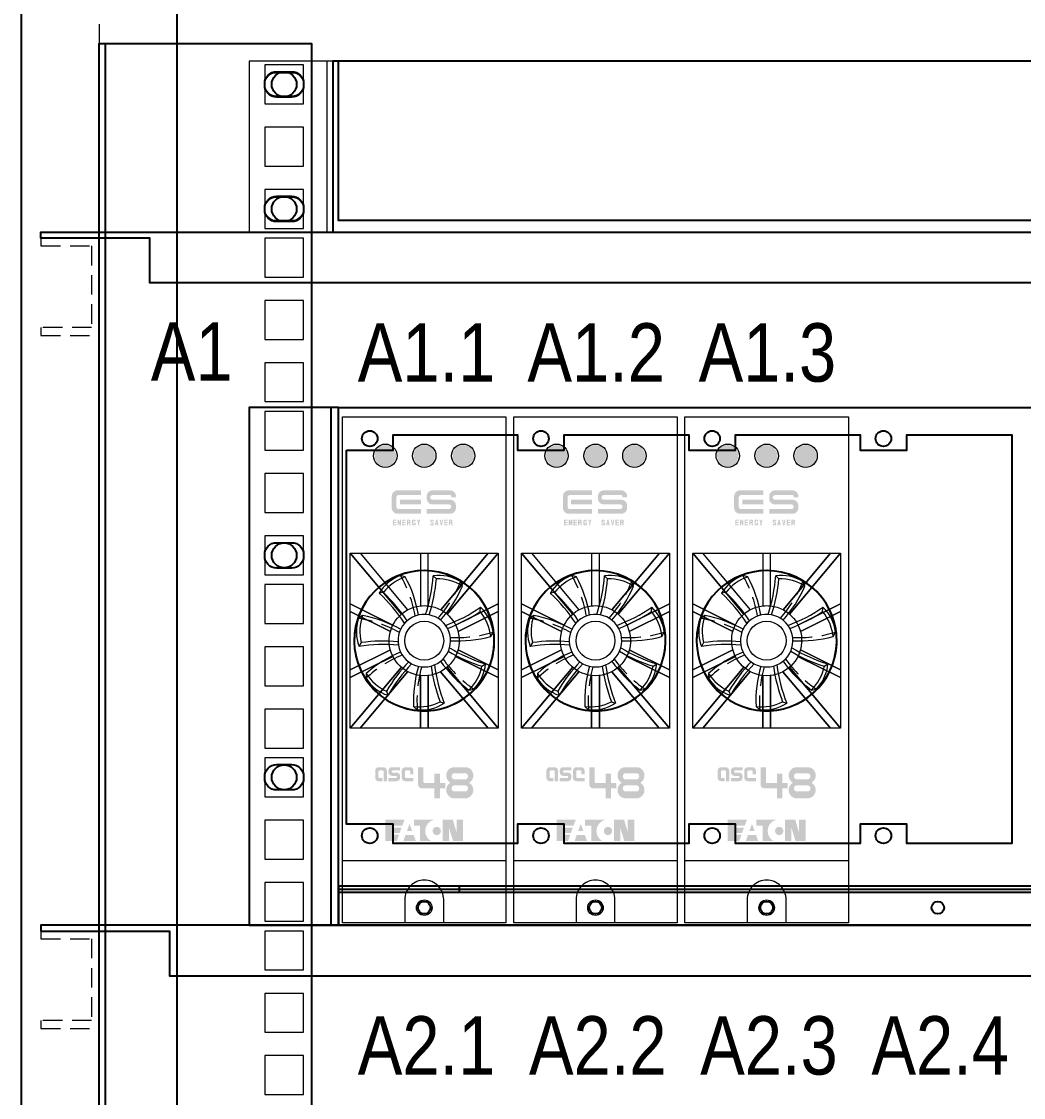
# Model space of a CAD drawing. Header units: millimetres. Extents: x 9130 to 9550, y -18883 to -17651.
# Drawn here: x 9220.26 to 9246.01, y -18747.99 to -18720.35 of the extents above; entities that cross this region are included whole.
import ezdxf

# ---------------------------------------------------------------- set-up
doc = ezdxf.new("R2010")
doc.units = ezdxf.units.MM
for name, pattern in [('AUSGEZOGEN', [0]), ('DASHED', [0.75, 0.5, -0.25]), ('EPL_DASH', [1, 0.5, -0.5])]:
    doc.linetypes.add(name, pattern=pattern)
for name, color, linetype in [('00 uvodnice', 82, 'Continuous'), ('01-KOSTUR ORMARA', 7, 'Continuous'), ('02-MODULI', 7, 'Continuous'), ('4', 7, 'Continuous'), ('DIMENS', 4, 'Continuous'), ('LINIJE D', 160, 'Continuous')]:
    doc.layers.add(name, color=color, linetype=linetype)
doc.layers.add('30 crvena', color=1, linetype='Continuous', lineweight=0)
doc.styles.add('ARIAL NARROW', font='ARIALN.TTF')

# ---------------------------------------------------------------- blocks, each defined once
blk = doc.blocks.new('*U572')
at = {"color": 252, "linetype": 'Continuous', "lineweight": 15}
for points in [[(-0.686, -0.184), (-0.788, -0.259)], [(-0.72, -0.877), (-0.777, -0.973)]]:
    blk.add_lwpolyline(points, dxfattribs=at)
blk.add_lwpolyline([(0.292, -0.534, 0.082142), (-0.686, -0.184)], format="xyb", dxfattribs=at)
at = {"color": 252}
blk.add_arc((0.9, -0.827), 1.8, 90, 180, dxfattribs=at)
at = {"color": 252, "linetype": 'Continuous', "lineweight": 15}
for centre, radius, start, end in [((0.203, -0.6), 1.048, 161.0114, 200.8471), ((0.445, -0.587), 1.201, 160.3983, 193.9852), ((0.9, -0.827), 0.675, 130.713, 189.9298), ((-0.156, -4.956), 4.031, 84.4373, 98.8624), ((-0.142, -4.867), 4.031, 84.7664, 98.2455)]:
    blk.add_arc(centre, radius, start, end, dxfattribs=at)
at = {"color": 252, "linetype": 'DASHED', "lineweight": 15}
blk.add_arc((-1.269, -3.406), 3.184, 61.3019, 81.3186, dxfattribs=at)
blk = doc.blocks.new('*U573')
at = {"color": 0, "linetype": 'ByBlock', "lineweight": -2, "transparency": 16777216}
for p, rotation in [((635622.583, 482956.953), 308.5714285714285), ((635623.505, 482956.427), 257.1428571428571), ((635621.29, 482955.546), 51.4285714285714), ((635623.668, 482955.379), 205.7142857142856), ((635621.892, 482954.672), 102.8571428571428), ((635622.95, 482954.598), 154.2857142857142)]:
    blk.add_blockref('*U572', p, dxfattribs=dict(at, rotation=rotation))
blk.add_blockref('*U572', (635621.598, 482956.561), dxfattribs=at)
blk = doc.blocks.new('*U574')
at = {"color": 252, "linetype": 'Continuous', "lineweight": 15}
for points in [[(-0.686, -0.184), (-0.788, -0.259)], [(-0.72, -0.877), (-0.777, -0.973)]]:
    blk.add_lwpolyline(points, dxfattribs=at)
blk.add_lwpolyline([(0.292, -0.534, 0.082142), (-0.686, -0.184)], format="xyb", dxfattribs=at)
at = {"color": 252}
blk.add_arc((0.9, -0.827), 1.8, 90, 180, dxfattribs=at)
at = {"color": 252, "linetype": 'Continuous', "lineweight": 15}
for centre, radius, start, end in [((0.203, -0.6), 1.048, 161.0114, 200.8471), ((0.445, -0.587), 1.201, 160.3983, 193.9852), ((0.9, -0.827), 0.675, 130.713, 189.9298), ((-0.156, -4.956), 4.031, 84.4373, 98.8624), ((-0.142, -4.867), 4.031, 84.7664, 98.2455)]:
    blk.add_arc(centre, radius, start, end, dxfattribs=at)
at = {"color": 252, "linetype": 'DASHED', "lineweight": 15}
blk.add_arc((-1.269, -3.406), 3.184, 61.3019, 81.3186, dxfattribs=at)
blk = doc.blocks.new('*U575')
at = {"color": 0, "linetype": 'ByBlock', "lineweight": -2, "transparency": 16777216}
for p, rotation in [((635622.583, 482956.953), 308.5714285714285), ((635623.505, 482956.427), 257.1428571428571), ((635621.29, 482955.546), 51.4285714285714), ((635623.668, 482955.379), 205.7142857142856), ((635621.892, 482954.672), 102.8571428571428), ((635622.95, 482954.598), 154.2857142857142)]:
    blk.add_blockref('*U574', p, dxfattribs=dict(at, rotation=rotation))
blk.add_blockref('*U574', (635621.598, 482956.561), dxfattribs=at)
blk = doc.blocks.new('*U576')
at = {"color": 252, "linetype": 'Continuous', "lineweight": 15}
for points in [[(-0.686, -0.184), (-0.788, -0.259)], [(-0.72, -0.877), (-0.777, -0.973)]]:
    blk.add_lwpolyline(points, dxfattribs=at)
blk.add_lwpolyline([(0.292, -0.534, 0.082142), (-0.686, -0.184)], format="xyb", dxfattribs=at)
at = {"color": 252}
blk.add_arc((0.9, -0.827), 1.8, 90, 180, dxfattribs=at)
at = {"color": 252, "linetype": 'Continuous', "lineweight": 15}
for centre, radius, start, end in [((0.203, -0.6), 1.048, 161.0114, 200.8471), ((0.445, -0.587), 1.201, 160.3983, 193.9852), ((0.9, -0.827), 0.675, 130.713, 189.9298), ((-0.156, -4.956), 4.031, 84.4373, 98.8624), ((-0.142, -4.867), 4.031, 84.7664, 98.2455)]:
    blk.add_arc(centre, radius, start, end, dxfattribs=at)
at = {"color": 252, "linetype": 'DASHED', "lineweight": 15}
blk.add_arc((-1.269, -3.406), 3.184, 61.3019, 81.3186, dxfattribs=at)
blk = doc.blocks.new('*U577')
at = {"color": 0, "linetype": 'ByBlock', "lineweight": -2, "transparency": 16777216}
for p, rotation in [((635622.583, 482956.953), 308.5714285714285), ((635623.505, 482956.427), 257.1428571428571), ((635621.29, 482955.546), 51.4285714285714), ((635623.668, 482955.379), 205.7142857142856), ((635621.892, 482954.672), 102.8571428571428), ((635622.95, 482954.598), 154.2857142857142)]:
    blk.add_blockref('*U576', p, dxfattribs=dict(at, rotation=rotation))
blk.add_blockref('*U576', (635621.598, 482956.561), dxfattribs=at)

msp = doc.modelspace()

# ---------------------------------------------------------------- hatches: boundary and pattern name
h = msp.add_hatch(color=3)
h.dxf.hatch_style = 1
h.set_gradient(color1=(0, 255, 0), color2=(0, 255, 0), tint=1, name='INVCURVED')
h.paths.add_polyline_path([(9230.5231, -18732.5118), (9230.5231, -18732.3918), (9229.9231, -18732.3918, 0.4142136), (9229.7731, -18732.5418), (9229.7731, -18732.8418, 0.4142136), (9229.9231, -18732.9918), (9230.5231, -18732.9918), (9230.5231, -18732.8718), (9229.9531, -18732.8718, -0.4142136), (9229.8931, -18732.8118), (9229.8931, -18732.5718, -0.4142136), (9229.9531, -18732.5118)])
h.paths.add_polyline_path([(9231.2731, -18732.5118, -0.4142136), (9231.3031, -18732.5418), (9231.3031, -18732.5718), (9231.4231, -18732.5718), (9231.4231, -18732.5418, 0.4142136), (9231.2731, -18732.3918), (9230.8231, -18732.3918, 0.4142136), (9230.6731, -18732.5418), (9230.6731, -18732.6018, 0.4142136), (9230.8231, -18732.7518), (9231.2431, -18732.7518, -0.4142136), (9231.3031, -18732.8118, -0.4142136), (9231.2431, -18732.8718), (9230.6731, -18732.8718), (9230.6731, -18732.9918), (9231.2731, -18732.9918, 0.4142136), (9231.4231, -18732.8418), (9231.4231, -18732.7818, 0.4142136), (9231.2731, -18732.6318), (9230.8231, -18732.6318, -0.4142136), (9230.7631, -18732.5718, -0.4142136), (9230.8231, -18732.5118)])
h.paths.add_polyline_path([(9229.9831, -18732.6318), (9229.9831, -18732.7518), (9230.5231, -18732.7518), (9230.5231, -18732.6318)], flags=17)
h.paths.add_polyline_path([(9229.8331, -18733.2318), (9229.8931, -18733.2318), (9229.8931, -18733.2018), (9229.8331, -18733.2018), (9229.8331, -18733.1718), (9229.8931, -18733.1718), (9229.8931, -18733.1418), (9229.8031, -18733.1418), (9229.8031, -18733.2918), (9229.8931, -18733.2918), (9229.8931, -18733.2618), (9229.8331, -18733.2618)])
h.paths.add_polyline_path([(9229.9531, -18733.2168), (9229.9831, -18733.2918), (9230.0131, -18733.2918), (9230.0131, -18733.1418), (9229.9831, -18733.1418), (9229.9831, -18733.2178), (9229.9531, -18733.1418), (9229.9231, -18733.1418), (9229.9231, -18733.2918), (9229.9531, -18733.2918)])
h.paths.add_polyline_path([(9230.0431, -18733.2918), (9230.1331, -18733.2918), (9230.1331, -18733.2618), (9230.0731, -18733.2618), (9230.0731, -18733.2318), (9230.1331, -18733.2318), (9230.1331, -18733.2018), (9230.0731, -18733.2018), (9230.0731, -18733.1718), (9230.1331, -18733.1718), (9230.1331, -18733.1418), (9230.0431, -18733.1418)])
h.paths.add_polyline_path([(9230.1631, -18733.2918), (9230.1931, -18733.2918), (9230.1931, -18733.2318), (9230.2081, -18733.2318), (9230.2381, -18733.2918), (9230.2681, -18733.2918), (9230.2381, -18733.2318, 0.4142136), (9230.2531, -18733.2168), (9230.2531, -18733.1718, 0.4142136), (9230.2231, -18733.1418), (9230.1631, -18733.1418)])
h.paths.add_polyline_path([(9230.1931, -18733.1718), (9230.2111, -18733.1718, -0.4142136), (9230.2231, -18733.1838), (9230.2231, -18733.1898, -0.4142136), (9230.2111, -18733.2018), (9230.1931, -18733.2018)], flags=16)
h.paths.add_polyline_path([(9230.2981, -18733.1718), (9230.2981, -18733.2618, 0.4142136), (9230.3281, -18733.2918), (9230.3581, -18733.2918, 0.4142136), (9230.3881, -18733.2618), (9230.3881, -18733.2168), (9230.3431, -18733.2168), (9230.3431, -18733.2393), (9230.3581, -18733.2393), (9230.3581, -18733.2468, -0.4142136), (9230.3431, -18733.2618, -0.4142136), (9230.3281, -18733.2468), (9230.3281, -18733.1868, -0.4142136), (9230.3431, -18733.1718, -0.4142136), (9230.3581, -18733.1868), (9230.3881, -18733.1868), (9230.3881, -18733.1718, 0.4142136), (9230.3581, -18733.1418), (9230.3281, -18733.1418, 0.4142136)])
h.paths.add_polyline_path([(9230.5081, -18733.1418), (9230.4781, -18733.1418), (9230.4631, -18733.1868), (9230.4481, -18733.1418), (9230.4181, -18733.1418), (9230.4481, -18733.2168), (9230.4481, -18733.2918), (9230.4781, -18733.2918), (9230.4781, -18733.2168)])
h.paths.add_polyline_path([(9230.7631, -18733.1908, 0.284079), (9230.7797, -18733.2176), (9230.8165, -18733.236, -0.284079), (9230.8231, -18733.2467), (9230.8231, -18733.2498, -0.4142136), (9230.8111, -18733.2618), (9230.8051, -18733.2618, -0.4142136), (9230.7931, -18733.2498), (9230.7931, -18733.2468), (9230.7631, -18733.2468), (9230.7631, -18733.2618, 0.4142136), (9230.7931, -18733.2918), (9230.8231, -18733.2918, 0.4142136), (9230.8531, -18733.2618), (9230.8531, -18733.2429, 0.284079), (9230.8365, -18733.216), (9230.7997, -18733.1976, -0.284079), (9230.7931, -18733.1869), (9230.7931, -18733.1838, -0.4142136), (9230.8051, -18733.1718), (9230.8111, -18733.1718, -0.4142136), (9230.8231, -18733.1838), (9230.8231, -18733.1868), (9230.8531, -18733.1868), (9230.8531, -18733.1718, 0.4142136), (9230.8231, -18733.1418), (9230.7931, -18733.1418, 0.4142136), (9230.7631, -18733.1718)])
h.paths.add_polyline_path([(9230.8831, -18733.2918), (9230.9131, -18733.2918), (9230.9168, -18733.2618), (9230.9393, -18733.2618), (9230.9431, -18733.2918), (9230.9731, -18733.2918), (9230.9431, -18733.1418), (9230.9131, -18733.1418)])
h.paths.add_polyline_path([(9230.9281, -18733.1718), (9230.9356, -18733.2318), (9230.9206, -18733.2318)], flags=16)
h.paths.add_polyline_path([(9231.0331, -18733.2918), (9231.0631, -18733.2918), (9231.0931, -18733.1418), (9231.0631, -18733.1418), (9231.0481, -18733.2618), (9231.0331, -18733.1418), (9231.0031, -18733.1418)])
h.paths.add_polyline_path([(9231.1531, -18733.1718), (9231.2131, -18733.1718), (9231.2131, -18733.1418), (9231.1231, -18733.1418), (9231.1231, -18733.2918), (9231.2131, -18733.2918), (9231.2131, -18733.2618), (9231.1531, -18733.2618), (9231.1531, -18733.2318), (9231.2131, -18733.2318), (9231.2131, -18733.2018), (9231.1531, -18733.2018)])
h.paths.add_polyline_path([(9231.2431, -18733.2918), (9231.2731, -18733.2918), (9231.2731, -18733.2318), (9231.2881, -18733.2318), (9231.3181, -18733.2918), (9231.3481, -18733.2918), (9231.3181, -18733.2318, 0.4142136), (9231.3331, -18733.2168), (9231.3331, -18733.1718, 0.4142136), (9231.3031, -18733.1418), (9231.2431, -18733.1418)])
h.paths.add_polyline_path([(9231.2731, -18733.1718), (9231.2911, -18733.1718, -0.4142136), (9231.3031, -18733.1838), (9231.3031, -18733.1898, -0.4142136), (9231.2911, -18733.2018), (9231.2731, -18733.2018)], flags=16)
h = msp.add_hatch(color=3)
h.dxf.hatch_style = 1
h.set_gradient(color1=(0, 255, 0), color2=(0, 255, 0), tint=1, name='INVCURVED')
h.paths.add_polyline_path([(9234.9231, -18732.5118), (9234.9231, -18732.3918), (9234.3231, -18732.3918, 0.4142136), (9234.1731, -18732.5418), (9234.1731, -18732.8418, 0.4142136), (9234.3231, -18732.9918), (9234.9231, -18732.9918), (9234.9231, -18732.8718), (9234.3531, -18732.8718, -0.4142136), (9234.2931, -18732.8118), (9234.2931, -18732.5718, -0.4142136), (9234.3531, -18732.5118)])
h.paths.add_polyline_path([(9235.6731, -18732.5118, -0.4142136), (9235.7031, -18732.5418), (9235.7031, -18732.5718), (9235.8231, -18732.5718), (9235.8231, -18732.5418, 0.4142136), (9235.6731, -18732.3918), (9235.2231, -18732.3918, 0.4142136), (9235.0731, -18732.5418), (9235.0731, -18732.6018, 0.4142136), (9235.2231, -18732.7518), (9235.6431, -18732.7518, -0.4142136), (9235.7031, -18732.8118, -0.4142136), (9235.6431, -18732.8718), (9235.0731, -18732.8718), (9235.0731, -18732.9918), (9235.6731, -18732.9918, 0.4142136), (9235.8231, -18732.8418), (9235.8231, -18732.7818, 0.4142136), (9235.6731, -18732.6318), (9235.2231, -18732.6318, -0.4142136), (9235.1631, -18732.5718, -0.4142136), (9235.2231, -18732.5118)])
h.paths.add_polyline_path([(9234.3831, -18732.6318), (9234.3831, -18732.7518), (9234.9231, -18732.7518), (9234.9231, -18732.6318)], flags=17)
h.paths.add_polyline_path([(9234.2331, -18733.2318), (9234.2931, -18733.2318), (9234.2931, -18733.2018), (9234.2331, -18733.2018), (9234.2331, -18733.1718), (9234.2931, -18733.1718), (9234.2931, -18733.1418), (9234.2031, -18733.1418), (9234.2031, -18733.2918), (9234.2931, -18733.2918), (9234.2931, -18733.2618), (9234.2331, -18733.2618)])
h.paths.add_polyline_path([(9234.3531, -18733.2168), (9234.3831, -18733.2918), (9234.4131, -18733.2918), (9234.4131, -18733.1418), (9234.3831, -18733.1418), (9234.3831, -18733.2178), (9234.3531, -18733.1418), (9234.3231, -18733.1418), (9234.3231, -18733.2918), (9234.3531, -18733.2918)])
h.paths.add_polyline_path([(9234.4431, -18733.2918), (9234.5331, -18733.2918), (9234.5331, -18733.2618), (9234.4731, -18733.2618), (9234.4731, -18733.2318), (9234.5331, -18733.2318), (9234.5331, -18733.2018), (9234.4731, -18733.2018), (9234.4731, -18733.1718), (9234.5331, -18733.1718), (9234.5331, -18733.1418), (9234.4431, -18733.1418)])
h.paths.add_polyline_path([(9234.5631, -18733.2918), (9234.5931, -18733.2918), (9234.5931, -18733.2318), (9234.6081, -18733.2318), (9234.6381, -18733.2918), (9234.6681, -18733.2918), (9234.6381, -18733.2318, 0.4142136), (9234.6531, -18733.2168), (9234.6531, -18733.1718, 0.4142136), (9234.6231, -18733.1418), (9234.5631, -18733.1418)])
h.paths.add_polyline_path([(9234.5931, -18733.1718), (9234.6111, -18733.1718, -0.4142136), (9234.6231, -18733.1838), (9234.6231, -18733.1898, -0.4142136), (9234.6111, -18733.2018), (9234.5931, -18733.2018)], flags=16)
h.paths.add_polyline_path([(9234.6981, -18733.1718), (9234.6981, -18733.2618, 0.4142136), (9234.7281, -18733.2918), (9234.7581, -18733.2918, 0.4142136), (9234.7881, -18733.2618), (9234.7881, -18733.2168), (9234.7431, -18733.2168), (9234.7431, -18733.2393), (9234.7581, -18733.2393), (9234.7581, -18733.2468, -0.4142136), (9234.7431, -18733.2618, -0.4142136), (9234.7281, -18733.2468), (9234.7281, -18733.1868, -0.4142136), (9234.7431, -18733.1718, -0.4142136), (9234.7581, -18733.1868), (9234.7881, -18733.1868), (9234.7881, -18733.1718, 0.4142136), (9234.7581, -18733.1418), (9234.7281, -18733.1418, 0.4142136)])
h.paths.add_polyline_path([(9234.9081, -18733.1418), (9234.8781, -18733.1418), (9234.8631, -18733.1868), (9234.8481, -18733.1418), (9234.8181, -18733.1418), (9234.8481, -18733.2168), (9234.8481, -18733.2918), (9234.8781, -18733.2918), (9234.8781, -18733.2168)])
h.paths.add_polyline_path([(9235.1631, -18733.1908, 0.284079), (9235.1797, -18733.2176), (9235.2165, -18733.236, -0.284079), (9235.2231, -18733.2467), (9235.2231, -18733.2498, -0.4142136), (9235.2111, -18733.2618), (9235.2051, -18733.2618, -0.4142136), (9235.1931, -18733.2498), (9235.1931, -18733.2468), (9235.1631, -18733.2468), (9235.1631, -18733.2618, 0.4142136), (9235.1931, -18733.2918), (9235.2231, -18733.2918, 0.4142136), (9235.2531, -18733.2618), (9235.2531, -18733.2429, 0.284079), (9235.2365, -18733.216), (9235.1997, -18733.1976, -0.284079), (9235.1931, -18733.1869), (9235.1931, -18733.1838, -0.4142136), (9235.2051, -18733.1718), (9235.2111, -18733.1718, -0.4142136), (9235.2231, -18733.1838), (9235.2231, -18733.1868), (9235.2531, -18733.1868), (9235.2531, -18733.1718, 0.4142136), (9235.2231, -18733.1418), (9235.1931, -18733.1418, 0.4142136), (9235.1631, -18733.1718)])
h.paths.add_polyline_path([(9235.2831, -18733.2918), (9235.3131, -18733.2918), (9235.3168, -18733.2618), (9235.3393, -18733.2618), (9235.3431, -18733.2918), (9235.3731, -18733.2918), (9235.3431, -18733.1418), (9235.3131, -18733.1418)])
h.paths.add_polyline_path([(9235.3281, -18733.1718), (9235.3356, -18733.2318), (9235.3206, -18733.2318)], flags=16)
h.paths.add_polyline_path([(9235.4331, -18733.2918), (9235.4631, -18733.2918), (9235.4931, -18733.1418), (9235.4631, -18733.1418), (9235.4481, -18733.2618), (9235.4331, -18733.1418), (9235.4031, -18733.1418)])
h.paths.add_polyline_path([(9235.5531, -18733.1718), (9235.6131, -18733.1718), (9235.6131, -18733.1418), (9235.5231, -18733.1418), (9235.5231, -18733.2918), (9235.6131, -18733.2918), (9235.6131, -18733.2618), (9235.5531, -18733.2618), (9235.5531, -18733.2318), (9235.6131, -18733.2318), (9235.6131, -18733.2018), (9235.5531, -18733.2018)])
h.paths.add_polyline_path([(9235.6431, -18733.2918), (9235.6731, -18733.2918), (9235.6731, -18733.2318), (9235.6881, -18733.2318), (9235.7181, -18733.2918), (9235.7481, -18733.2918), (9235.7181, -18733.2318, 0.4142136), (9235.7331, -18733.2168), (9235.7331, -18733.1718, 0.4142136), (9235.7031, -18733.1418), (9235.6431, -18733.1418)])
h.paths.add_polyline_path([(9235.6731, -18733.1718), (9235.6911, -18733.1718, -0.4142136), (9235.7031, -18733.1838), (9235.7031, -18733.1898, -0.4142136), (9235.6911, -18733.2018), (9235.6731, -18733.2018)], flags=16)
h = msp.add_hatch(color=3)
h.dxf.hatch_style = 1
h.set_gradient(color1=(0, 255, 0), color2=(0, 255, 0), tint=1, name='INVCURVED')
h.paths.add_polyline_path([(9239.3231, -18732.5118), (9239.3231, -18732.3918), (9238.7231, -18732.3918, 0.4142136), (9238.5731, -18732.5418), (9238.5731, -18732.8418, 0.4142136), (9238.7231, -18732.9918), (9239.3231, -18732.9918), (9239.3231, -18732.8718), (9238.7531, -18732.8718, -0.4142136), (9238.6931, -18732.8118), (9238.6931, -18732.5718, -0.4142136), (9238.7531, -18732.5118)])
h.paths.add_polyline_path([(9240.0731, -18732.5118, -0.4142136), (9240.1031, -18732.5418), (9240.1031, -18732.5718), (9240.2231, -18732.5718), (9240.2231, -18732.5418, 0.4142136), (9240.0731, -18732.3918), (9239.6231, -18732.3918, 0.4142136), (9239.4731, -18732.5418), (9239.4731, -18732.6018, 0.4142136), (9239.6231, -18732.7518), (9240.0431, -18732.7518, -0.4142136), (9240.1031, -18732.8118, -0.4142136), (9240.0431, -18732.8718), (9239.4731, -18732.8718), (9239.4731, -18732.9918), (9240.0731, -18732.9918, 0.4142136), (9240.2231, -18732.8418), (9240.2231, -18732.7818, 0.4142136), (9240.0731, -18732.6318), (9239.6231, -18732.6318, -0.4142136), (9239.5631, -18732.5718, -0.4142136), (9239.6231, -18732.5118)])
h.paths.add_polyline_path([(9238.7831, -18732.6318), (9238.7831, -18732.7518), (9239.3231, -18732.7518), (9239.3231, -18732.6318)], flags=17)
h.paths.add_polyline_path([(9238.6331, -18733.2318), (9238.6931, -18733.2318), (9238.6931, -18733.2018), (9238.6331, -18733.2018), (9238.6331, -18733.1718), (9238.6931, -18733.1718), (9238.6931, -18733.1418), (9238.6031, -18733.1418), (9238.6031, -18733.2918), (9238.6931, -18733.2918), (9238.6931, -18733.2618), (9238.6331, -18733.2618)])
h.paths.add_polyline_path([(9238.7531, -18733.2168), (9238.7831, -18733.2918), (9238.8131, -18733.2918), (9238.8131, -18733.1418), (9238.7831, -18733.1418), (9238.7831, -18733.2178), (9238.7531, -18733.1418), (9238.7231, -18733.1418), (9238.7231, -18733.2918), (9238.7531, -18733.2918)])
h.paths.add_polyline_path([(9238.8431, -18733.2918), (9238.9331, -18733.2918), (9238.9331, -18733.2618), (9238.8731, -18733.2618), (9238.8731, -18733.2318), (9238.9331, -18733.2318), (9238.9331, -18733.2018), (9238.8731, -18733.2018), (9238.8731, -18733.1718), (9238.9331, -18733.1718), (9238.9331, -18733.1418), (9238.8431, -18733.1418)])
h.paths.add_polyline_path([(9238.9631, -18733.2918), (9238.9931, -18733.2918), (9238.9931, -18733.2318), (9239.0081, -18733.2318), (9239.0381, -18733.2918), (9239.0681, -18733.2918), (9239.0381, -18733.2318, 0.4142136), (9239.0531, -18733.2168), (9239.0531, -18733.1718, 0.4142136), (9239.0231, -18733.1418), (9238.9631, -18733.1418)])
h.paths.add_polyline_path([(9238.9931, -18733.1718), (9239.0111, -18733.1718, -0.4142136), (9239.0231, -18733.1838), (9239.0231, -18733.1898, -0.4142136), (9239.0111, -18733.2018), (9238.9931, -18733.2018)], flags=16)
h.paths.add_polyline_path([(9239.0981, -18733.1718), (9239.0981, -18733.2618, 0.4142136), (9239.1281, -18733.2918), (9239.1581, -18733.2918, 0.4142136), (9239.1881, -18733.2618), (9239.1881, -18733.2168), (9239.1431, -18733.2168), (9239.1431, -18733.2393), (9239.1581, -18733.2393), (9239.1581, -18733.2468, -0.4142136), (9239.1431, -18733.2618, -0.4142136), (9239.1281, -18733.2468), (9239.1281, -18733.1868, -0.4142136), (9239.1431, -18733.1718, -0.4142136), (9239.1581, -18733.1868), (9239.1881, -18733.1868), (9239.1881, -18733.1718, 0.4142136), (9239.1581, -18733.1418), (9239.1281, -18733.1418, 0.4142136)])
h.paths.add_polyline_path([(9239.3081, -18733.1418), (9239.2781, -18733.1418), (9239.2631, -18733.1868), (9239.2481, -18733.1418), (9239.2181, -18733.1418), (9239.2481, -18733.2168), (9239.2481, -18733.2918), (9239.2781, -18733.2918), (9239.2781, -18733.2168)])
h.paths.add_polyline_path([(9239.5631, -18733.1908, 0.284079), (9239.5797, -18733.2176), (9239.6165, -18733.236, -0.284079), (9239.6231, -18733.2467), (9239.6231, -18733.2498, -0.4142136), (9239.6111, -18733.2618), (9239.6051, -18733.2618, -0.4142136), (9239.5931, -18733.2498), (9239.5931, -18733.2468), (9239.5631, -18733.2468), (9239.5631, -18733.2618, 0.4142136), (9239.5931, -18733.2918), (9239.6231, -18733.2918, 0.4142136), (9239.6531, -18733.2618), (9239.6531, -18733.2429, 0.284079), (9239.6365, -18733.216), (9239.5997, -18733.1976, -0.284079), (9239.5931, -18733.1869), (9239.5931, -18733.1838, -0.4142136), (9239.6051, -18733.1718), (9239.6111, -18733.1718, -0.4142136), (9239.6231, -18733.1838), (9239.6231, -18733.1868), (9239.6531, -18733.1868), (9239.6531, -18733.1718, 0.4142136), (9239.6231, -18733.1418), (9239.5931, -18733.1418, 0.4142136), (9239.5631, -18733.1718)])
h.paths.add_polyline_path([(9239.6831, -18733.2918), (9239.7131, -18733.2918), (9239.7168, -18733.2618), (9239.7393, -18733.2618), (9239.7431, -18733.2918), (9239.7731, -18733.2918), (9239.7431, -18733.1418), (9239.7131, -18733.1418)])
h.paths.add_polyline_path([(9239.7281, -18733.1718), (9239.7356, -18733.2318), (9239.7206, -18733.2318)], flags=16)
h.paths.add_polyline_path([(9239.8331, -18733.2918), (9239.8631, -18733.2918), (9239.8931, -18733.1418), (9239.8631, -18733.1418), (9239.8481, -18733.2618), (9239.8331, -18733.1418), (9239.8031, -18733.1418)])
h.paths.add_polyline_path([(9239.9531, -18733.1718), (9240.0131, -18733.1718), (9240.0131, -18733.1418), (9239.9231, -18733.1418), (9239.9231, -18733.2918), (9240.0131, -18733.2918), (9240.0131, -18733.2618), (9239.9531, -18733.2618), (9239.9531, -18733.2318), (9240.0131, -18733.2318), (9240.0131, -18733.2018), (9239.9531, -18733.2018)])
h.paths.add_polyline_path([(9240.0431, -18733.2918), (9240.0731, -18733.2918), (9240.0731, -18733.2318), (9240.0881, -18733.2318), (9240.1181, -18733.2918), (9240.1481, -18733.2918), (9240.1181, -18733.2318, 0.4142136), (9240.1331, -18733.2168), (9240.1331, -18733.1718, 0.4142136), (9240.1031, -18733.1418), (9240.0431, -18733.1418)])
h.paths.add_polyline_path([(9240.0731, -18733.1718), (9240.0911, -18733.1718, -0.4142136), (9240.1031, -18733.1838), (9240.1031, -18733.1898, -0.4142136), (9240.0911, -18733.2018), (9240.0731, -18733.2018)], flags=16)
h = msp.add_hatch(color=4)
h.dxf.hatch_style = 1
h.set_gradient(color1=(91, 91, 91), one_color=1, tint=1)
h.paths.add_polyline_path([(9229.4315, -18739.6102, -0.4142136), (9229.4555, -18739.5862), (9229.5395, -18739.5862, -0.4142136), (9229.5635, -18739.6102), (9229.5635, -18739.8622), (9229.6475, -18739.8622), (9229.6475, -18739.5922, 0.4142136), (9229.5575, -18739.5022), (9229.4375, -18739.5022, 0.4142136), (9229.3475, -18739.5922), (9229.3475, -18739.7722, 0.4142136), (9229.4375, -18739.8622), (9229.5275, -18739.8622), (9229.5275, -18739.7782), (9229.4555, -18739.7782, -0.4142136), (9229.4315, -18739.7542)])
h.paths.add_polyline_path([(9229.7975, -18739.5862), (9229.9895, -18739.5862), (9229.9895, -18739.5022), (9229.7795, -18739.5022, 0.4142136), (9229.6895, -18739.5922), (9229.6895, -18739.6342, 0.4142136), (9229.7795, -18739.7242), (9229.8815, -18739.7242, -0.4142136), (9229.9055, -18739.7482), (9229.9055, -18739.7542, -0.4142136), (9229.8815, -18739.7782), (9229.6895, -18739.7782), (9229.6895, -18739.8622), (9229.8995, -18739.8622, 0.4142136), (9229.9895, -18739.7722), (9229.9895, -18739.7302, 0.4142136), (9229.8995, -18739.6402), (9229.7975, -18739.6402, -0.4142136), (9229.7735, -18739.6162), (9229.7735, -18739.6102, -0.4142136)])
h.paths.add_polyline_path([(9230.0315, -18739.5922), (9230.0315, -18739.7722, 0.4142136), (9230.1215, -18739.8622), (9230.3315, -18739.8622), (9230.3315, -18739.7782), (9230.1395, -18739.7782, -0.4142136), (9230.1155, -18739.7542), (9230.1155, -18739.6102, -0.4142136), (9230.1395, -18739.5862), (9230.2235, -18739.5862, -0.4142136), (9230.2475, -18739.6102), (9230.2475, -18739.6822), (9230.3315, -18739.6822), (9230.3315, -18739.5922, 0.4142136), (9230.2415, -18739.5022), (9230.1215, -18739.5022, 0.4142136)])
h.paths.add_polyline_path([(9230.4515, -18739.9522, 0.4142136), (9230.5415, -18740.0422), (9230.8715, -18740.0422), (9230.8715, -18740.3002), (9231.0095, -18740.3002), (9231.0095, -18740.0422), (9231.1475, -18740.0422), (9231.1475, -18739.9042), (9231.0095, -18739.9042), (9231.0095, -18739.6642), (9230.8715, -18739.6642), (9230.8715, -18739.9042), (9230.6135, -18739.9042, -0.4142136), (9230.5895, -18739.8802), (9230.5895, -18739.5022), (9230.4515, -18739.5022)])
h.paths.add_polyline_path([(9231.2816, -18739.9012, 0.6812584), (9231.3416, -18740.3002), (9231.7016, -18740.3002, 0.6812584), (9231.7616, -18739.9012, 0.2293835), (9231.8677, -18739.7448), (9231.8677, -18739.6822, 0.3094585), (9231.7016, -18739.5022), (9231.3416, -18739.5022, 0.6812584)])
h.paths.add_polyline_path([(9231.3841, -18739.6582), (9231.6601, -18739.6582, -0.4142136), (9231.7321, -18739.7302), (9231.7321, -18739.7422, -0.4142136), (9231.6601, -18739.8142), (9231.3841, -18739.8142, -0.4142136), (9231.3121, -18739.7422), (9231.3121, -18739.7302, -0.4142136)], flags=16)
h.paths.add_polyline_path([(9231.3841, -18739.9702), (9231.6601, -18739.9702, -0.4142136), (9231.7321, -18740.0422), (9231.7321, -18740.0542, -0.4142136), (9231.6601, -18740.1262), (9231.3841, -18740.1262, -0.4142136), (9231.3121, -18740.0542), (9231.3121, -18740.0422, -0.4142136)], flags=16)
h = msp.add_hatch(color=4)
h.dxf.hatch_style = 1
h.set_gradient(color1=(91, 91, 91), one_color=1, tint=1)
h.paths.add_polyline_path([(9233.8315, -18739.6102, -0.4142136), (9233.8555, -18739.5862), (9233.9395, -18739.5862, -0.4142136), (9233.9635, -18739.6102), (9233.9635, -18739.8622), (9234.0475, -18739.8622), (9234.0475, -18739.5922, 0.4142136), (9233.9575, -18739.5022), (9233.8375, -18739.5022, 0.4142136), (9233.7475, -18739.5922), (9233.7475, -18739.7722, 0.4142136), (9233.8375, -18739.8622), (9233.9275, -18739.8622), (9233.9275, -18739.7782), (9233.8555, -18739.7782, -0.4142136), (9233.8315, -18739.7542)])
h.paths.add_polyline_path([(9234.1975, -18739.5862), (9234.3895, -18739.5862), (9234.3895, -18739.5022), (9234.1795, -18739.5022, 0.4142136), (9234.0895, -18739.5922), (9234.0895, -18739.6342, 0.4142136), (9234.1795, -18739.7242), (9234.2815, -18739.7242, -0.4142136), (9234.3055, -18739.7482), (9234.3055, -18739.7542, -0.4142136), (9234.2815, -18739.7782), (9234.0895, -18739.7782), (9234.0895, -18739.8622), (9234.2995, -18739.8622, 0.4142136), (9234.3895, -18739.7722), (9234.3895, -18739.7302, 0.4142136), (9234.2995, -18739.6402), (9234.1975, -18739.6402, -0.4142136), (9234.1735, -18739.6162), (9234.1735, -18739.6102, -0.4142136)])
h.paths.add_polyline_path([(9234.4315, -18739.5922), (9234.4315, -18739.7722, 0.4142136), (9234.5215, -18739.8622), (9234.7315, -18739.8622), (9234.7315, -18739.7782), (9234.5395, -18739.7782, -0.4142136), (9234.5155, -18739.7542), (9234.5155, -18739.6102, -0.4142136), (9234.5395, -18739.5862), (9234.6235, -18739.5862, -0.4142136), (9234.6475, -18739.6102), (9234.6475, -18739.6822), (9234.7315, -18739.6822), (9234.7315, -18739.5922, 0.4142136), (9234.6415, -18739.5022), (9234.5215, -18739.5022, 0.4142136)])
h.paths.add_polyline_path([(9234.8515, -18739.9522, 0.4142136), (9234.9415, -18740.0422), (9235.2715, -18740.0422), (9235.2715, -18740.3002), (9235.4095, -18740.3002), (9235.4095, -18740.0422), (9235.5475, -18740.0422), (9235.5475, -18739.9042), (9235.4095, -18739.9042), (9235.4095, -18739.6642), (9235.2715, -18739.6642), (9235.2715, -18739.9042), (9235.0135, -18739.9042, -0.4142136), (9234.9895, -18739.8802), (9234.9895, -18739.5022), (9234.8515, -18739.5022)])
h.paths.add_polyline_path([(9235.6816, -18739.9012, 0.6812584), (9235.7416, -18740.3002), (9236.1016, -18740.3002, 0.6812584), (9236.1616, -18739.9012, 0.2293835), (9236.2677, -18739.7448), (9236.2677, -18739.6822, 0.3094585), (9236.1016, -18739.5022), (9235.7416, -18739.5022, 0.6812584)])
h.paths.add_polyline_path([(9235.7841, -18739.6582), (9236.0601, -18739.6582, -0.4142136), (9236.1321, -18739.7302), (9236.1321, -18739.7422, -0.4142136), (9236.0601, -18739.8142), (9235.7841, -18739.8142, -0.4142136), (9235.7121, -18739.7422), (9235.7121, -18739.7302, -0.4142136)], flags=16)
h.paths.add_polyline_path([(9235.7841, -18739.9702), (9236.0601, -18739.9702, -0.4142136), (9236.1321, -18740.0422), (9236.1321, -18740.0542, -0.4142136), (9236.0601, -18740.1262), (9235.7841, -18740.1262, -0.4142136), (9235.7121, -18740.0542), (9235.7121, -18740.0422, -0.4142136)], flags=16)
h = msp.add_hatch(color=4)
h.dxf.hatch_style = 1
h.set_gradient(color1=(91, 91, 91), one_color=1, tint=1)
h.paths.add_polyline_path([(9238.2315, -18739.6102, -0.4142136), (9238.2555, -18739.5862), (9238.3395, -18739.5862, -0.4142136), (9238.3635, -18739.6102), (9238.3635, -18739.8622), (9238.4475, -18739.8622), (9238.4475, -18739.5922, 0.4142136), (9238.3575, -18739.5022), (9238.2375, -18739.5022, 0.4142136), (9238.1475, -18739.5922), (9238.1475, -18739.7722, 0.4142136), (9238.2375, -18739.8622), (9238.3275, -18739.8622), (9238.3275, -18739.7782), (9238.2555, -18739.7782, -0.4142136), (9238.2315, -18739.7542)])
h.paths.add_polyline_path([(9238.5975, -18739.5862), (9238.7895, -18739.5862), (9238.7895, -18739.5022), (9238.5795, -18739.5022, 0.4142136), (9238.4895, -18739.5922), (9238.4895, -18739.6342, 0.4142136), (9238.5795, -18739.7242), (9238.6815, -18739.7242, -0.4142136), (9238.7055, -18739.7482), (9238.7055, -18739.7542, -0.4142136), (9238.6815, -18739.7782), (9238.4895, -18739.7782), (9238.4895, -18739.8622), (9238.6995, -18739.8622, 0.4142136), (9238.7895, -18739.7722), (9238.7895, -18739.7302, 0.4142136), (9238.6995, -18739.6402), (9238.5975, -18739.6402, -0.4142136), (9238.5735, -18739.6162), (9238.5735, -18739.6102, -0.4142136)])
h.paths.add_polyline_path([(9238.8315, -18739.5922), (9238.8315, -18739.7722, 0.4142136), (9238.9215, -18739.8622), (9239.1315, -18739.8622), (9239.1315, -18739.7782), (9238.9395, -18739.7782, -0.4142136), (9238.9155, -18739.7542), (9238.9155, -18739.6102, -0.4142136), (9238.9395, -18739.5862), (9239.0235, -18739.5862, -0.4142136), (9239.0475, -18739.6102), (9239.0475, -18739.6822), (9239.1315, -18739.6822), (9239.1315, -18739.5922, 0.4142136), (9239.0415, -18739.5022), (9238.9215, -18739.5022, 0.4142136)])
h.paths.add_polyline_path([(9239.2515, -18739.9522, 0.4142136), (9239.3415, -18740.0422), (9239.6715, -18740.0422), (9239.6715, -18740.3002), (9239.8095, -18740.3002), (9239.8095, -18740.0422), (9239.9475, -18740.0422), (9239.9475, -18739.9042), (9239.8095, -18739.9042), (9239.8095, -18739.6642), (9239.6715, -18739.6642), (9239.6715, -18739.9042), (9239.4135, -18739.9042, -0.4142136), (9239.3895, -18739.8802), (9239.3895, -18739.5022), (9239.2515, -18739.5022)])
h.paths.add_polyline_path([(9240.0816, -18739.9012, 0.6812584), (9240.1416, -18740.3002), (9240.5016, -18740.3002, 0.6812584), (9240.5616, -18739.9012, 0.2293835), (9240.6677, -18739.7448), (9240.6677, -18739.6822, 0.3094585), (9240.5016, -18739.5022), (9240.1416, -18739.5022, 0.6812584)])
h.paths.add_polyline_path([(9240.1841, -18739.6582), (9240.4601, -18739.6582, -0.4142136), (9240.5321, -18739.7302), (9240.5321, -18739.7422, -0.4142136), (9240.4601, -18739.8142), (9240.1841, -18739.8142, -0.4142136), (9240.1121, -18739.7422), (9240.1121, -18739.7302, -0.4142136)], flags=16)
h.paths.add_polyline_path([(9240.1841, -18739.9702), (9240.4601, -18739.9702, -0.4142136), (9240.5321, -18740.0422), (9240.5321, -18740.0542, -0.4142136), (9240.4601, -18740.1262), (9240.1841, -18740.1262, -0.4142136), (9240.1121, -18740.0542), (9240.1121, -18740.0422, -0.4142136)], flags=16)
h = msp.add_hatch(color=4)
h.dxf.hatch_style = 1
h.set_gradient(color1=(91, 91, 91), one_color=1, tint=1)
h.paths.add_polyline_path([(9230.0282, -18741.0515), (9229.7948, -18741.0515), (9229.7948, -18741.0082), (9230.0439, -18741.0082), (9230.1007, -18740.8523), (9229.6086, -18740.8523), (9229.6087, -18741.4022), (9229.9005, -18741.4022), (9229.961, -18741.2361), (9229.7948, -18741.2361), (9229.7948, -18741.1939), (9229.9763, -18741.1939)])
h.paths.add_polyline_path([(9230.2318, -18740.9571), (9230.1657, -18741.1389), (9230.298, -18741.1389)])
h.paths.add_polyline_path([(9230.3377, -18741.248), (9230.126, -18741.248), (9230.0698, -18741.4022), (9230.3938, -18741.4022)])
h.paths.add_polyline_path([(9230.8623, -18740.8523), (9230.3416, -18740.8523), (9230.3416, -18741.0043), (9230.5022, -18741.0043), (9230.5022, -18741.4022), (9230.7927, -18741.4022, -0.6927619)])
h.paths.add_polyline_path([(9231.0375, -18741.1403, 1), (9230.8234, -18741.1403, 1)])
h.paths.add_polyline_path([(9231.3443, -18740.8523), (9231.082, -18740.8523), (9231.082, -18741.4022), (9231.2458, -18741.4022), (9231.2458, -18741.06), (9231.3514, -18741.4022), (9231.6086, -18741.4022), (9231.6086, -18740.8523), (9231.4395, -18740.8523), (9231.4395, -18741.1763)])
h = msp.add_hatch(color=4)
h.dxf.hatch_style = 1
h.set_gradient(color1=(91, 91, 91), one_color=1, tint=1)
h.paths.add_polyline_path([(9234.4282, -18741.0515), (9234.1948, -18741.0515), (9234.1948, -18741.0082), (9234.4439, -18741.0082), (9234.5007, -18740.8523), (9234.0086, -18740.8523), (9234.0087, -18741.4022), (9234.3005, -18741.4022), (9234.361, -18741.2361), (9234.1948, -18741.2361), (9234.1948, -18741.1939), (9234.3763, -18741.1939)])
h.paths.add_polyline_path([(9234.6318, -18740.9571), (9234.5657, -18741.1389), (9234.698, -18741.1389)])
h.paths.add_polyline_path([(9234.7377, -18741.248), (9234.526, -18741.248), (9234.4698, -18741.4022), (9234.7938, -18741.4022)])
h.paths.add_polyline_path([(9235.2623, -18740.8523), (9234.7416, -18740.8523), (9234.7416, -18741.0043), (9234.9022, -18741.0043), (9234.9022, -18741.4022), (9235.1927, -18741.4022, -0.6927619)])
h.paths.add_polyline_path([(9235.4375, -18741.1403, 1), (9235.2234, -18741.1403, 1)])
h.paths.add_polyline_path([(9235.7443, -18740.8523), (9235.482, -18740.8523), (9235.482, -18741.4022), (9235.6458, -18741.4022), (9235.6458, -18741.06), (9235.7514, -18741.4022), (9236.0086, -18741.4022), (9236.0086, -18740.8523), (9235.8395, -18740.8523), (9235.8395, -18741.1763)])
h = msp.add_hatch(color=4)
h.dxf.hatch_style = 1
h.set_gradient(color1=(91, 91, 91), one_color=1, tint=1)
h.paths.add_polyline_path([(9238.8282, -18741.0515), (9238.5948, -18741.0515), (9238.5948, -18741.0082), (9238.8439, -18741.0082), (9238.9007, -18740.8523), (9238.4086, -18740.8523), (9238.4087, -18741.4022), (9238.7005, -18741.4022), (9238.761, -18741.2361), (9238.5948, -18741.2361), (9238.5948, -18741.1939), (9238.7763, -18741.1939)])
h.paths.add_polyline_path([(9239.0318, -18740.9571), (9238.9657, -18741.1389), (9239.098, -18741.1389)])
h.paths.add_polyline_path([(9239.1377, -18741.248), (9238.926, -18741.248), (9238.8698, -18741.4022), (9239.1938, -18741.4022)])
h.paths.add_polyline_path([(9239.6623, -18740.8523), (9239.1416, -18740.8523), (9239.1416, -18741.0043), (9239.3022, -18741.0043), (9239.3022, -18741.4022), (9239.5927, -18741.4022, -0.6927619)])
h.paths.add_polyline_path([(9239.8375, -18741.1403, 1), (9239.6234, -18741.1403, 1)])
h.paths.add_polyline_path([(9240.1443, -18740.8523), (9239.882, -18740.8523), (9239.882, -18741.4022), (9240.0458, -18741.4022), (9240.0458, -18741.06), (9240.1514, -18741.4022), (9240.4086, -18741.4022), (9240.4086, -18740.8523), (9240.2395, -18740.8523), (9240.2395, -18741.1763)])
at = {"layer": 'LINIJE D', "linetype": 'Continuous', "lineweight": 15}
for points in [[(9229.8787, -18731.4569, 0.8462626), (9229.3387, -18731.4569, 1.1816663)], [(9230.8787, -18731.4569, 0.8462626), (9230.3387, -18731.4569, 1.1816663)], [(9231.8787, -18731.4569, 0.8462626), (9231.3387, -18731.4569, 1.1816663)], [(9234.2787, -18731.4569, 0.8462626), (9233.7387, -18731.4569, 1.1816663)], [(9235.2787, -18731.4569, 0.8462626), (9234.7387, -18731.4569, 1.1816663)], [(9236.2787, -18731.4569, 0.8462626), (9235.7387, -18731.4569, 1.1816663)], [(9238.6787, -18731.4569, 0.8462626), (9238.1387, -18731.4569, 1.1816663)], [(9239.6787, -18731.4569, 0.8462626), (9239.1387, -18731.4569, 1.1816663)], [(9240.6787, -18731.4569, 0.8462626), (9240.1387, -18731.4569, 1.1816663)]]:
    msp.add_hatch(color=0, dxfattribs=at).paths.add_polyline_path(points)

# ---------------------------------------------------------------- linework, layer by layer
at = {"color": 5}
msp.add_lwpolyline([(9220.2587, -18618.4114), (9280.2587, -18618.4114), (9280.2587, -18823.4114), (9276.2587, -18823.4114), (9276.2587, -18820.9114), (9224.2587, -18820.9114), (9224.2587, -18823.4114), (9220.2587, -18823.4114), (9220.2587, -18618.4114)], dxfattribs=at)
at = {"color": 5, "linetype": 'EPL_DASH', "lineweight": 15}
msp.add_lwpolyline([(9220.2587, -18816.9114), (9220.2587, -18622.4114), (9222.2587, -18622.4114), (9222.2587, -18816.9114)], close=True, dxfattribs=at)
at = {"color": 1}
for points in [[(9222.4087, -18720.9114), (9222.4087, -18764.0114), (9222.2587, -18764.0114), (9222.2587, -18720.9114), (9227.7087, -18720.9114), (9227.7087, -18761.3614), (9222.4087, -18761.3614)], [(9272.2587, -18721.3614), (9228.2587, -18721.3614), (9228.2587, -18725.7614), (9272.2587, -18725.7614), (9272.2587, -18721.3614), (9272.1087, -18721.3614), (9272.1087, -18725.4614), (9250.3087, -18725.4614), (9250.3087, -18723.2614), (9250.2087, -18723.2614), (9250.2087, -18725.4614), (9250.3087, -18725.4614), (9250.2087, -18725.4614), (9228.4087, -18725.4614), (9228.4087, -18721.3614), (9228.2587, -18721.3614)], [(9228.2087, -18730.2614), (9228.2087, -18743.5614), (9228.4087, -18743.5614), (9228.4087, -18730.2614), (9226.1087, -18730.2614), (9226.1087, -18743.5614), (9228.4087, -18743.5614)]]:
    msp.add_lwpolyline(points, dxfattribs=at)
at = {"color": 0, "linetype": 'Continuous', "lineweight": 15}
for points in [[(9231.1087, -18743.5022), (9231.1087, -18742.9022, 0.4142136), (9230.6087, -18742.4022), (9230.6087, -18742.4022, 0.4142136), (9230.1087, -18742.9022), (9230.1087, -18743.5022), (9228.5087, -18743.5022), (9228.5087, -18741.9022), (9232.7087, -18741.9022), (9232.7087, -18743.5022), (9228.5087, -18743.5022), (9228.5087, -18730.5022), (9232.7087, -18730.5022), (9232.7087, -18743.5022)], [(9235.5087, -18743.5022), (9235.5087, -18742.9022, 0.4142136), (9235.0087, -18742.4022), (9235.0087, -18742.4022, 0.4142136), (9234.5087, -18742.9022), (9234.5087, -18743.5022), (9232.9087, -18743.5022), (9232.9087, -18741.9022), (9237.1087, -18741.9022), (9237.1087, -18743.5022), (9232.9087, -18743.5022), (9232.9087, -18730.5022), (9237.1087, -18730.5022), (9237.1087, -18743.5022)], [(9239.9087, -18743.5022), (9239.9087, -18742.9022, 0.4142136), (9239.4087, -18742.4022), (9239.4087, -18742.4022, 0.4142136), (9238.9087, -18742.9022), (9238.9087, -18743.5022), (9237.3087, -18743.5022), (9237.3087, -18741.9022), (9241.5087, -18741.9022), (9241.5087, -18743.5022), (9237.3087, -18743.5022), (9237.3087, -18730.5022), (9241.5087, -18730.5022), (9241.5087, -18743.5022)], [(9230.1895, -18735.4558), (9228.9698, -18734.0022), (9230.5087, -18734.0022), (9230.5087, -18735.3578, -0.0557281), (9230.7087, -18735.3578, -17.9442719), (9230.5087, -18735.3578, -0.0557281), (9230.7087, -18735.3578), (9230.7087, -18734.0022), (9232.2516, -18734.0022), (9231.0307, -18735.4573), (9232.2516, -18734.0022), (9232.5087, -18734.0022), (9231.1943, -18735.5687), (9232.5087, -18734.0022), (9232.5087, -18735.3022), (9231.4137, -18735.8497), (9232.5087, -18735.3022), (9232.5087, -18735.5022), (9231.4776, -18736.0178), (9232.5087, -18735.5022), (9232.5087, -18737.0022), (9231.4776, -18736.4867), (9232.5087, -18737.0022), (9232.5087, -18737.2022), (9231.4137, -18736.6547), (9232.5087, -18737.2022), (9232.5087, -18738.5022), (9231.1943, -18736.9357), (9232.5087, -18738.5022), (9232.2476, -18738.5022), (9231.0279, -18737.0486), (9232.2476, -18738.5022), (9230.7087, -18738.5022), (9230.7087, -18737.1466), (9230.7087, -18738.5022), (9230.5087, -18738.5022), (9230.5087, -18737.1466), (9230.5087, -18738.5022), (9228.9658, -18738.5022), (9230.1868, -18737.0472), (9228.9658, -18738.5022), (9228.7087, -18738.5022), (9230.0232, -18736.9357), (9228.7087, -18738.5022), (9228.7087, -18737.2022), (9229.8037, -18736.6547), (9228.7087, -18737.2022), (9228.7087, -18737.0022), (9229.7398, -18736.4867), (9228.7087, -18737.0022), (9228.7087, -18735.5022), (9229.7398, -18736.0178), (9228.7087, -18735.5022), (9228.7087, -18735.3022), (9229.8037, -18735.8497), (9228.7087, -18735.3022), (9228.7087, -18734.0022), (9230.0232, -18735.5687), (9228.7087, -18734.0022), (9232.5087, -18734.0022)], [(9234.5895, -18735.4558), (9233.3698, -18734.0022), (9234.9087, -18734.0022), (9234.9087, -18735.3578, -0.0557281), (9235.1087, -18735.3578, -17.9442719), (9234.9087, -18735.3578, -0.0557281), (9235.1087, -18735.3578), (9235.1087, -18734.0022), (9236.6516, -18734.0022), (9235.4307, -18735.4573), (9236.6516, -18734.0022), (9236.9087, -18734.0022), (9235.5943, -18735.5687), (9236.9087, -18734.0022), (9236.9087, -18735.3022), (9235.8137, -18735.8497), (9236.9087, -18735.3022), (9236.9087, -18735.5022), (9235.8776, -18736.0178), (9236.9087, -18735.5022), (9236.9087, -18737.0022), (9235.8776, -18736.4867), (9236.9087, -18737.0022), (9236.9087, -18737.2022), (9235.8137, -18736.6547), (9236.9087, -18737.2022), (9236.9087, -18738.5022), (9235.5943, -18736.9357), (9236.9087, -18738.5022), (9236.6476, -18738.5022), (9235.4279, -18737.0486), (9236.6476, -18738.5022), (9235.1087, -18738.5022), (9235.1087, -18737.1466), (9235.1087, -18738.5022), (9234.9087, -18738.5022), (9234.9087, -18737.1466), (9234.9087, -18738.5022), (9233.3658, -18738.5022), (9234.5868, -18737.0472), (9233.3658, -18738.5022), (9233.1087, -18738.5022), (9234.4232, -18736.9357), (9233.1087, -18738.5022), (9233.1087, -18737.2022), (9234.2037, -18736.6547), (9233.1087, -18737.2022), (9233.1087, -18737.0022), (9234.1398, -18736.4867), (9233.1087, -18737.0022), (9233.1087, -18735.5022), (9234.1398, -18736.0178), (9233.1087, -18735.5022), (9233.1087, -18735.3022), (9234.2037, -18735.8497), (9233.1087, -18735.3022), (9233.1087, -18734.0022), (9234.4232, -18735.5687), (9233.1087, -18734.0022), (9236.9087, -18734.0022)], [(9238.9895, -18735.4558), (9237.7698, -18734.0022), (9239.3087, -18734.0022), (9239.3087, -18735.3578, -0.0557281), (9239.5087, -18735.3578, -17.9442719), (9239.3087, -18735.3578, -0.0557281), (9239.5087, -18735.3578), (9239.5087, -18734.0022), (9241.0516, -18734.0022), (9239.8307, -18735.4573), (9241.0516, -18734.0022), (9241.3087, -18734.0022), (9239.9943, -18735.5687), (9241.3087, -18734.0022), (9241.3087, -18735.3022), (9240.2137, -18735.8497), (9241.3087, -18735.3022), (9241.3087, -18735.5022), (9240.2776, -18736.0178), (9241.3087, -18735.5022), (9241.3087, -18737.0022), (9240.2776, -18736.4867), (9241.3087, -18737.0022), (9241.3087, -18737.2022), (9240.2137, -18736.6547), (9241.3087, -18737.2022), (9241.3087, -18738.5022), (9239.9943, -18736.9357), (9241.3087, -18738.5022), (9241.0476, -18738.5022), (9239.8279, -18737.0486), (9241.0476, -18738.5022), (9239.5087, -18738.5022), (9239.5087, -18737.1466), (9239.5087, -18738.5022), (9239.3087, -18738.5022), (9239.3087, -18737.1466), (9239.3087, -18738.5022), (9237.7658, -18738.5022), (9238.9868, -18737.0472), (9237.7658, -18738.5022), (9237.5087, -18738.5022), (9238.8232, -18736.9357), (9237.5087, -18738.5022), (9237.5087, -18737.2022), (9238.6037, -18736.6547), (9237.5087, -18737.2022), (9237.5087, -18737.0022), (9238.5398, -18736.4867), (9237.5087, -18737.0022), (9237.5087, -18735.5022), (9238.5398, -18736.0178), (9237.5087, -18735.5022), (9237.5087, -18735.3022), (9238.6037, -18735.8497), (9237.5087, -18735.3022), (9237.5087, -18734.0022), (9238.8232, -18735.5687), (9237.5087, -18734.0022), (9241.3087, -18734.0022)]]:
    msp.add_lwpolyline(points, format="xyb", dxfattribs=at)
at = {"color": 6}
msp.add_lwpolyline([(9228.6087, -18731.3614), (9229.8087, -18731.3614), (9229.8087, -18730.9614), (9233.0087, -18730.9614), (9233.0087, -18731.3614), (9234.2087, -18731.3614), (9234.2087, -18730.9614), (9237.4087, -18730.9614), (9237.4087, -18731.3614), (9238.6087, -18731.3614), (9238.6087, -18730.9614), (9241.8087, -18730.9614), (9241.8087, -18731.3614), (9243.0087, -18731.3614), (9243.0087, -18730.9614), (9245.7104, -18730.9614), (9245.7104, -18741.4614), (9243.0087, -18741.4614), (9243.0087, -18740.9614), (9241.8087, -18740.9614), (9241.8087, -18741.4614), (9238.6087, -18741.4614), (9238.6087, -18740.9614), (9237.4087, -18740.9614), (9237.4087, -18741.4614), (9234.2087, -18741.4614), (9234.2087, -18740.9614), (9233.0087, -18740.9614), (9233.0087, -18741.4614), (9229.8087, -18741.4614), (9229.8087, -18740.9614), (9228.6087, -18740.9614), (9228.6087, -18731.3614)], dxfattribs=at)
at = {"color": 0, "linetype": 'Continuous', "lineweight": 15}
for centre in [(9229.6087, -18731.5022), (9230.6087, -18731.5022), (9231.6087, -18731.5022), (9234.0087, -18731.5022), (9235.0087, -18731.5022), (9236.0087, -18731.5022), (9238.4087, -18731.5022), (9239.4087, -18731.5022), (9240.4087, -18731.5022)]:
    msp.add_circle(centre, 0.3, dxfattribs=at)
at = {"layer": '00 uvodnice', "color": 1, "linetype": 'Continuous'}
for points in [[(9279.7587, -18725.9114), (9276.9587, -18725.9114), (9276.9587, -18727.0614), (9223.5587, -18727.0614), (9223.5587, -18725.9114), (9220.7587, -18725.9114), (9220.7587, -18725.7614), (9279.7587, -18725.7614), (9279.7587, -18725.9114)], [(9220.7587, -18743.7114), (9224.0587, -18743.7114), (9224.0587, -18744.8614), (9276.4587, -18744.8614), (9276.4587, -18743.7114), (9279.7587, -18743.7114), (9279.7587, -18743.5614), (9220.7587, -18743.5614), (9220.7587, -18743.7114)]]:
    msp.add_lwpolyline(points, dxfattribs=at)
at = {"layer": '01-KOSTUR ORMARA', "color": 5}
msp.add_lwpolyline([(9224.2587, -18622.4114), (9276.2587, -18622.4114), (9276.2587, -18816.9114), (9224.2587, -18816.9114)], close=True, dxfattribs=at)
at = {"layer": '01-KOSTUR ORMARA', "color": 3, "linetype": 'AUSGEZOGEN', "lineweight": 15}
for points in [[(9227.5087, -18721.4614), (9226.5087, -18721.4614), (9226.5087, -18722.4614), (9227.5087, -18722.4614)], [(9227.5087, -18723.0614), (9226.5087, -18723.0614), (9226.5087, -18724.0614), (9227.5087, -18724.0614)], [(9227.5087, -18724.6614), (9226.5087, -18724.6614), (9226.5087, -18725.6614), (9227.5087, -18725.6614)], [(9227.5087, -18725.9114), (9226.5087, -18725.9114), (9226.5087, -18726.9114), (9227.5087, -18726.9114)], [(9227.5087, -18727.5114), (9226.5087, -18727.5114), (9226.5087, -18728.5114), (9227.5087, -18728.5114)], [(9227.5087, -18729.1114), (9226.5087, -18729.1114), (9226.5087, -18730.1114), (9227.5087, -18730.1114)], [(9227.5087, -18730.3614), (9226.5087, -18730.3614), (9226.5087, -18731.3614), (9227.5087, -18731.3614)], [(9227.5087, -18731.9614), (9226.5087, -18731.9614), (9226.5087, -18732.9614), (9227.5087, -18732.9614)], [(9227.5087, -18733.5614), (9226.5087, -18733.5614), (9226.5087, -18734.5614), (9227.5087, -18734.5614)], [(9227.5087, -18734.8114), (9226.5087, -18734.8114), (9226.5087, -18735.8114), (9227.5087, -18735.8114)], [(9227.5087, -18736.4114), (9226.5087, -18736.4114), (9226.5087, -18737.4114), (9227.5087, -18737.4114)], [(9227.5087, -18738.0114), (9226.5087, -18738.0114), (9226.5087, -18739.0114), (9227.5087, -18739.0114)], [(9227.5087, -18739.2614), (9226.5087, -18739.2614), (9226.5087, -18740.2614), (9227.5087, -18740.2614)], [(9227.5087, -18740.8614), (9226.5087, -18740.8614), (9226.5087, -18741.8614), (9227.5087, -18741.8614)], [(9227.5087, -18742.4614), (9226.5087, -18742.4614), (9226.5087, -18743.4614), (9227.5087, -18743.4614)], [(9227.5087, -18743.7114), (9226.5087, -18743.7114), (9226.5087, -18744.7114), (9227.5087, -18744.7114)], [(9227.5087, -18745.3114), (9226.5087, -18745.3114), (9226.5087, -18746.3114), (9227.5087, -18746.3114)], [(9227.5087, -18746.9114), (9226.5087, -18746.9114), (9226.5087, -18747.9114), (9227.5087, -18747.9114)]]:
    msp.add_lwpolyline(points, close=True, dxfattribs=at)
at = {"layer": '01-KOSTUR ORMARA', "color": 253, "linetype": 'DASHED', "lineweight": 15}
for points in [[(9222.2587, -18728.4114), (9222.2587, -18725.9114), (9220.7587, -18725.9114), (9220.7587, -18726.1114), (9222.0587, -18726.1114), (9222.0587, -18728.2114), (9220.7587, -18728.2114), (9220.7587, -18728.4114)], [(9222.2587, -18746.2114), (9222.2587, -18743.7114), (9220.7587, -18743.7114), (9220.7587, -18743.9114), (9222.0587, -18743.9114), (9222.0587, -18746.0114), (9220.7587, -18746.0114), (9220.7587, -18746.2114)]]:
    msp.add_lwpolyline(points, close=True, dxfattribs=at)
at = {"layer": '02-MODULI', "color": 3}
msp.add_lwpolyline([(9247.4087, -18742.5614), (9228.4087, -18742.5614), (9228.4087, -18730.2614), (9272.1087, -18730.2614)], dxfattribs=at)
at = {"layer": '02-MODULI', "color": 1}
for points in [[(9270.5087, -18743.5614), (9272.1087, -18743.5614), (9272.1087, -18742.5614), (9228.4087, -18742.5614), (9228.4087, -18743.5614), (9272.1087, -18743.5614)], [(9228.4087, -18742.6364), (9271.9587, -18742.6364)], [(9228.4087, -18742.7114), (9271.9587, -18742.7114)], [(9232.7087, -18742.5614), (9231.5087, -18742.5614), (9231.5087, -18742.7114)], [(9237.1087, -18742.5614), (9235.6087, -18742.5614)], [(9237.1087, -18742.5614), (9235.6087, -18742.5614)]]:
    msp.add_lwpolyline(points, dxfattribs=at)
for centre, radius in [((9227.0087, -18721.9614), 0.32), ((9227.0087, -18725.1614), 0.32), ((9227.0087, -18734.0614), 0.32), ((9227.0087, -18739.7614), 0.32), ((9230.6087, -18743.1114), 0.16), ((9235.0087, -18743.1114), 0.16), ((9239.4087, -18743.1114), 0.16), ((9243.8087, -18743.1114), 0.16)]:
    msp.add_circle(centre, radius, dxfattribs=at)
at = {"layer": '02-MODULI', "color": 0, "linetype": 'Continuous', "lineweight": 15}
for centre, radius in [((9230.6087, -18736.2522), 0.5), ((9235.0087, -18736.2522), 0.5), ((9239.4087, -18736.2522), 0.5), ((9230.6087, -18743.1114), 0.2), ((9235.0087, -18743.1114), 0.2), ((9239.4087, -18743.1114), 0.2)]:
    msp.add_circle(centre, radius, dxfattribs=at)
at = {"layer": '30 crvena', "color": 5, "linetype": 'Continuous'}
msp.add_lwpolyline([(9228.2587, -18721.3614), (9226.1087, -18721.3614), (9226.1087, -18725.7614), (9228.2587, -18725.7614), (9228.2587, -18721.3614), (9228.1087, -18721.3614), (9228.1087, -18725.7614)], dxfattribs=at)
for points in [[(9226.8087, -18721.6614), (9227.2087, -18721.6614, -0.4142136), (9227.5087, -18721.9614), (9227.5087, -18721.9614, -0.4142136), (9227.2087, -18722.2614), (9226.8087, -18722.2614, -0.4142136), (9226.5087, -18721.9614), (9226.5087, -18721.9614, -0.4142136)], [(9226.8087, -18724.8614), (9227.2087, -18724.8614, -0.4142136), (9227.5087, -18725.1614), (9227.5087, -18725.1614, -0.4142136), (9227.2087, -18725.4614), (9226.8087, -18725.4614, -0.4142136), (9226.5087, -18725.1614), (9226.5087, -18725.1614, -0.4142136)]]:
    msp.add_lwpolyline(points, format="xyb", close=True, dxfattribs=at)
at = {"layer": '4', "color": 254}
for points in [[(9227.0087, -18721.6364), (9227.2087, -18721.6364, -0.4142136), (9227.5087, -18721.9364), (9227.5087, -18721.9864, -0.4142136), (9227.2087, -18722.2864), (9226.8087, -18722.2864, -0.4142136), (9226.5087, -18721.9864), (9226.5087, -18721.9364, -0.4142136), (9226.8087, -18721.6364), (9227.0087, -18721.6364)], [(9227.0087, -18724.8364), (9227.2087, -18724.8364, -0.4142136), (9227.5087, -18725.1364), (9227.5087, -18725.1864, -0.4142136), (9227.2087, -18725.4864), (9226.8087, -18725.4864, -0.4142136), (9226.5087, -18725.1864), (9226.5087, -18725.1364, -0.4142136), (9226.8087, -18724.8364), (9227.0087, -18724.8364)], [(9227.0087, -18733.7364), (9227.2087, -18733.7364, -0.4142136), (9227.5087, -18734.0364), (9227.5087, -18734.0864, -0.4142136), (9227.2087, -18734.3864), (9226.8087, -18734.3864, -0.4142136), (9226.5087, -18734.0864), (9226.5087, -18734.0364, -0.4142136), (9226.8087, -18733.7364), (9227.0087, -18733.7364)], [(9227.0087, -18739.4364), (9227.2087, -18739.4364, -0.4142136), (9227.5087, -18739.7364), (9227.5087, -18739.7864, -0.4142136), (9227.2087, -18740.0864), (9226.8087, -18740.0864, -0.4142136), (9226.5087, -18739.7864), (9226.5087, -18739.7364, -0.4142136), (9226.8087, -18739.4364), (9227.0087, -18739.4364)]]:
    msp.add_lwpolyline(points, format="xyb", dxfattribs=at)
at = {"layer": 'DIMENS', "color": 6}
for centre in [(9229.2087, -18731.0614), (9233.6087, -18731.0614), (9238.0087, -18731.0614), (9242.4087, -18731.0614), (9229.2087, -18741.2614), (9233.6087, -18741.2614), (9238.0087, -18741.2614), (9242.4087, -18741.2614)]:
    msp.add_circle(centre, 0.2, dxfattribs=at)

# ---------------------------------------------------------------- block references
at = {"color": 252}
for name, p in [('*U573', (-626391.8891, -501691.9862)), ('*U575', (-626387.4891, -501691.9862)), ('*U577', (-626383.0891, -501691.9862))]:
    msp.add_blockref(name, p, dxfattribs=at)

# ---------------------------------------------------------------- texts
at = {"layer": '02-MODULI', "char_height": 1.5, "width": 7.776125, "attachment_point": 2, "style": 'ARIAL NARROW'}
for s, insert in [('A1', (9224.6328, -18728.0744)), ('A1.2', (9235.0277, -18728.0983)), ('A1.3', (9239.4277, -18728.0983)), ('A1.1', (9230.6677, -18728.0983)), ('A2.1', (9230.6677, -18745.8983)), ('A2.2', (9235.0677, -18745.8983)), ('A2.3', (9239.4677, -18745.8983)), ('A2.4', (9243.8677, -18745.8983))]:
    msp.add_mtext(s, dxfattribs=dict(at, insert=insert))

doc.saveas('drawing.dxf')
